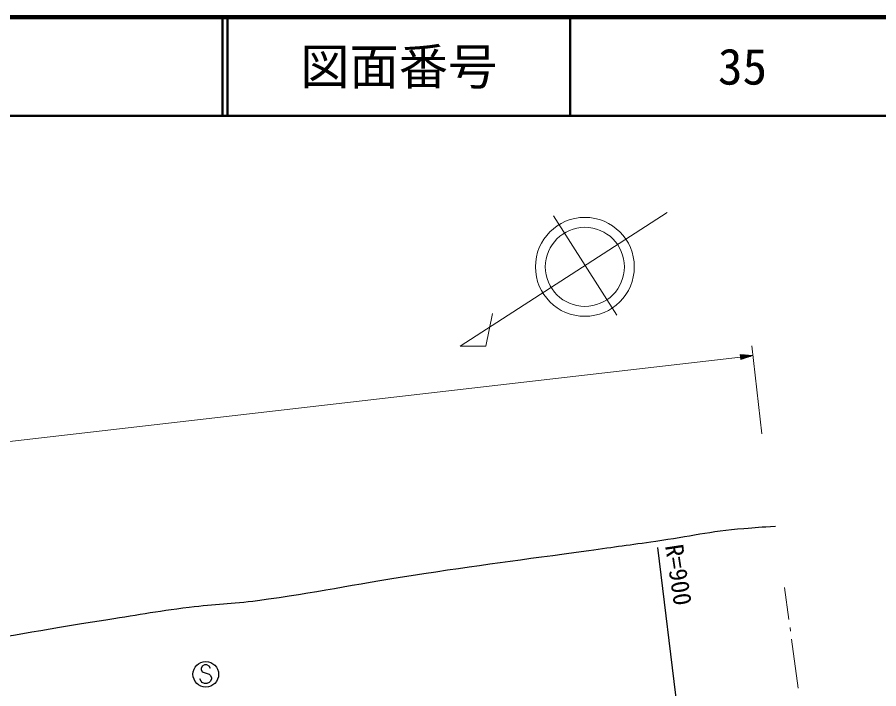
# Model space of a CAD drawing. Units: millimetres, scale not verified. Extents: x 40000 to 680000, y 20000 to 380000.
# Drawn here: x 487914 to 575318, y 311903 to 380000 of the extents above; entities that cross this region are included whole.
import ezdxf
from ezdxf.enums import TextEntityAlignment as Align

# ---------------------------------------------------------------- set-up
doc = ezdxf.new("R2010")
doc.units = ezdxf.units.MM
doc.header["$LTSCALE"] = 1000
for name, color, linetype, lineweight in [('M-BGD', 7, 'Continuous', 25), ('M-BGD-HTXT', 7, 'Continuous', 13), ('M-BMK-SRVR', 3, 'Continuous', 25), ('M-STR-HTXT', 7, 'Continuous', 13), ('M-STR-STRC', 7, 'Continuous', 25), ('M-TTL', 2, 'Continuous', 140), ('M-TTL-LINE', 7, 'Continuous', 50)]:
    doc.layers.add(name, color=color, linetype=linetype, lineweight=lineweight)
doc.layers.add('M-TTL-TXT', color=7, linetype='Continuous')
doc.styles.add('ＭＳ ゴシック', font='')
doc.styles.get('ＭＳ ゴシック').set_extended_font_data('MS Gothic')

msp = doc.modelspace()

# ---------------------------------------------------------------- linework, layer by layer
at = {"layer": 'M-BGD'}
msp.add_open_spline([(368024, 304892), (371363, 304630), (372360, 304649), (375142, 304603), (383301, 304467), (387850, 305409), (395970, 306211), (396599, 306273), (396952, 306300), (397579, 306381), (403641, 307160), (406999, 307891), (413073, 308582), (420272, 309401), (424335, 309587), (431530, 310445), (440178, 311475), (444985, 312343), (453628, 313408), (458449, 314002), (461160, 314243), (465989, 314763), (471637, 315371), (474822, 315525), (480451, 316283), (486730, 317129), (490209, 317854), (496469, 318827), (499940, 319366), (501874, 319742), (505359, 320181), (508063, 320522), (509600, 320504), (512302, 320859), (518415, 321661), (521785, 322471), (527881, 323399), (534913, 324469), (538869, 324957), (545915, 325939), (548560, 326307), (550044, 326492), (552688, 326870), (556181, 327370), (558111, 327876), (561627, 328168), (562883, 328273), (563313, 328319), (564847, 328384)], degree=3, knots=[0, 0, 0, 0, 1, 1, 1, 2, 2, 2, 3, 3, 3, 4, 4, 4, 5, 5, 5, 6, 6, 6, 7, 7, 7, 8, 8, 8, 9, 9, 9, 10, 10, 10, 11, 11, 11, 12, 12, 12, 13, 13, 13, 14, 14, 14, 15, 15, 15, 16, 16, 16, 16], dxfattribs=at)
at = {"layer": 'M-BGD-HTXT'}
for p, q in [((553866, 360213), (532861, 346656)), ((548751, 349794), (542303, 359854)), ((535460, 346657), (536134, 349943)), ((532861, 346656), (535460, 346657)), ((566207, 318916), (565767, 322159)), ((566369, 317727), (566315, 318123)), ((567149, 311980), (566477, 316934))]:
    msp.add_line(p, q, dxfattribs=at)
for radius in [5016, 4013]:
    msp.add_circle((545502, 354687), radius, dxfattribs=at)
at = {"layer": 'M-BMK-SRVR'}
msp.add_line((556472, 297159), (552913, 326240), dxfattribs=at)
at = {"layer": 'M-STR-HTXT'}
for p, q in [((563461, 337739), (562429, 346680)), ((437290, 331219), (561302, 345543)), ((562544, 345686), (561273, 345791)), ((561273, 345791), (561330, 345294)), ((561527, 345770), (561279, 345741)), ((561285, 345692), (561781, 345749)), ((562035, 345728), (561290, 345642)), ((561296, 345592), (562289, 345707)), ((562544, 345686), (561302, 345543)), ((561308, 345493), (562301, 345608)), ((562058, 345529), (561313, 345443)), ((561319, 345394), (561816, 345451)), ((561573, 345373), (561325, 345344)), ((562544, 345686), (561330, 345294))]:
    msp.add_line(p, q, dxfattribs=at)
at = {"layer": 'M-STR-STRC'}
for p, q in [((506692, 314196), (506574, 313959)), ((506574, 313959), (506574, 313841)), ((506574, 313841), (506692, 313605)), ((506928, 314314), (506692, 314196)), ((507165, 314314), (506928, 314314)), ((507401, 314196), (507165, 314314)), ((507519, 313959), (507401, 314196)), ((506692, 313605), (507401, 313368)), ((507401, 313368), (507519, 313250)), ((507519, 313250), (507637, 313014)), ((507637, 313014), (507637, 312896)), ((506574, 312659), (506455, 312896)), ((506692, 312541), (506574, 312659)), ((506928, 312423), (506692, 312541)), ((507165, 312423), (506928, 312423)), ((507401, 312541), (507165, 312423)), ((507519, 312659), (507401, 312541)), ((507637, 312896), (507519, 312659))]:
    msp.add_line(p, q, dxfattribs=at)
msp.add_circle((507046, 313368), 1300, dxfattribs=at)
at = {"layer": 'M-TTL'}
msp.add_line((680000, 380000), (40000, 380000), dxfattribs=at)
at = {"layer": 'M-TTL-LINE'}
for p, q in [((508747, 380000), (508747, 370000)), ((509247, 380000), (509247, 370000)), ((543997, 380000), (543997, 370000)), ((40000, 370000), (680000, 370000))]:
    msp.add_line(p, q, dxfattribs=at)

# ---------------------------------------------------------------- texts
at = {"layer": 'M-BMK-SRVR', "style": 'ＭＳ ゴシック'}
msp.add_text('R=900', height=1833, rotation=278.6, dxfattribs=at).set_placement((554546, 326539), align=Align.MIDDLE_LEFT)
at = {"layer": 'M-TTL-TXT', "style": 'ＭＳ ゴシック'}
for s, p in [('図面番号', (526622, 375000)), ('35', (561497, 375000))]:
    msp.add_text(s, height=3666, dxfattribs=at).set_placement(p, align=Align.MIDDLE_CENTER)

doc.saveas('drawing.dxf')
